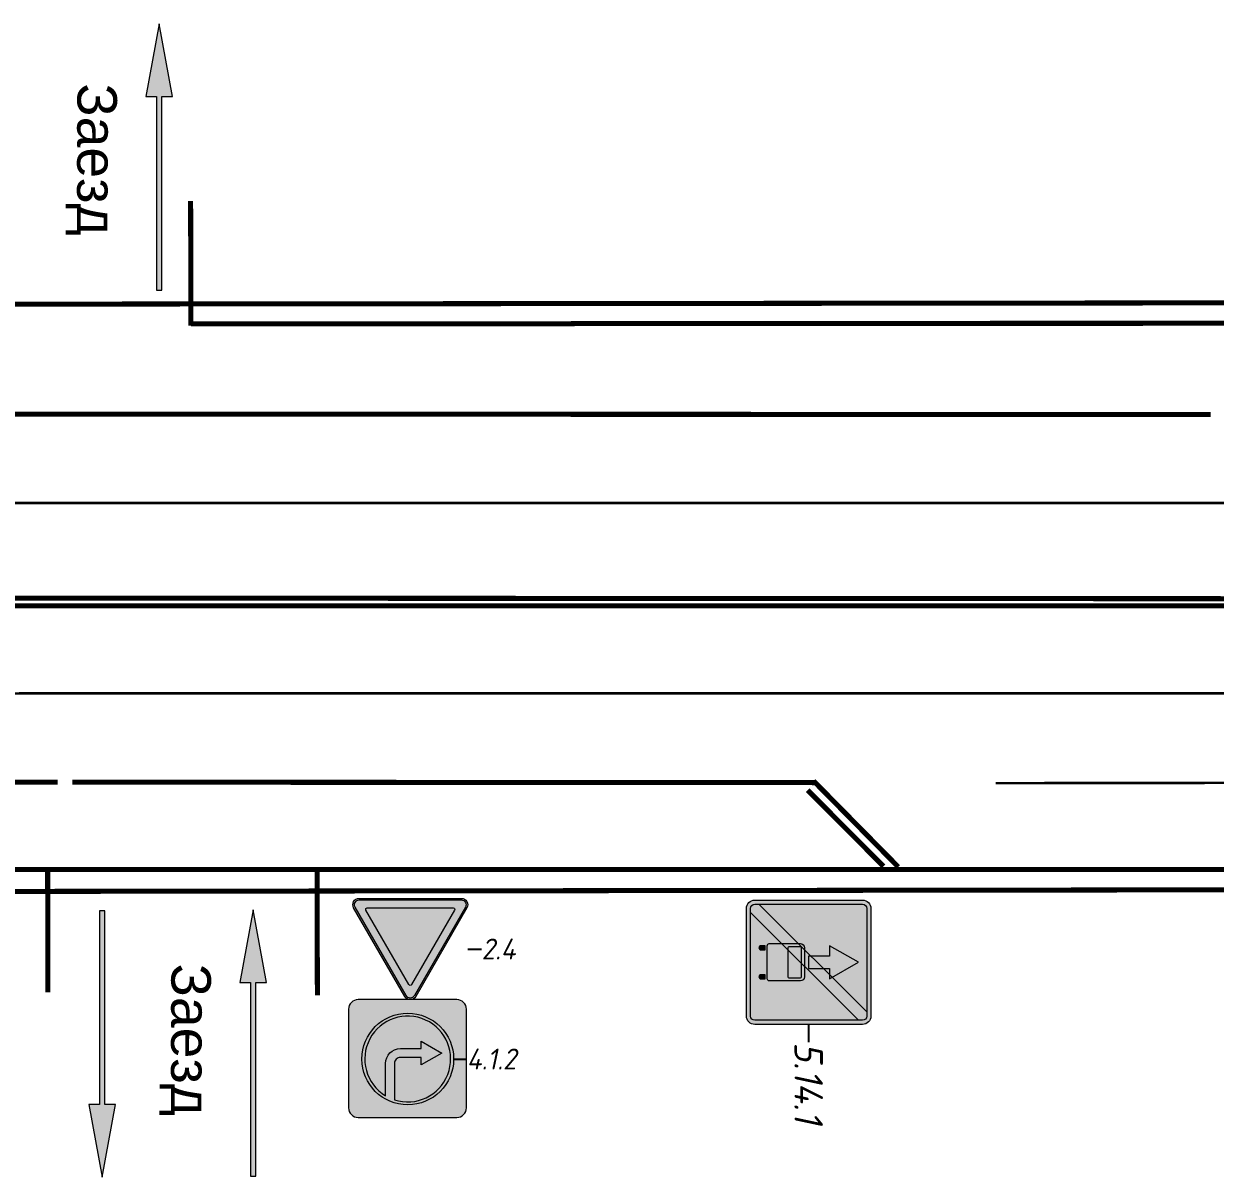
# Model space of a CAD drawing. Header units: millimetres. Extents: x 1734 to 2050, y 1482 to 1843.
# Drawn here: x 1897.47 to 1931, y 1487.3 to 1519.77 of the extents above; entities that cross this region are included whole.
import ezdxf
from ezdxf.enums import TextEntityAlignment as Align

# ---------------------------------------------------------------- set-up
doc = ezdxf.new("R2010")
doc.units = ezdxf.units.MM
for name, pattern in [('1.3', [17.848385, 5.910826, -0.0001, 11.937459]), ('1.5_1_3', [4, 0, -3, 1]), ('1.6_3_1', [4, 0, -1, 3]), ('JIS_02_0.7', [1.35, 0.75, -0.6])]:
    doc.linetypes.add(name, pattern=pattern)
for name, color, linetype, lineweight in [('- 01 знаки', 7, 'Continuous', 0), ('знаки', 7, 'Continuous', 0), ('Описание', 7, 'Continuous', 15), ('разметка', 251, 'Continuous', 15)]:
    doc.layers.add(name, color=color, linetype=linetype, lineweight=lineweight)
doc.layers.add('КПЧ', color=9, linetype='Continuous')
doc.layers.add('Разметки', color=7, linetype='Continuous')
doc.styles.add('SASH', font='simplex8.shx', dxfattribs={"width": 0.9, "oblique": 12})
doc.styles.get("Standard").update_dxf_attribs({"font": 'arial.ttf'})

# ---------------------------------------------------------------- blocks, each defined once
blk = doc.blocks.new('5.14.1')
at = {"layer": 'знаки', "true_color": 0xffffff}
h = blk.add_hatch(color=7, dxfattribs=at)
edge = h.paths.add_edge_path()
edge.add_arc((-1.516666666666666, 3.266666666666666), 0.2333333333333343, 89.99999999999648, 179.9999999999965, ccw=False)
edge.add_line((-1.516666666666652, 3.5), (1.516666666666538, 3.5))
edge.add_arc((1.516666666666561, 3.266666666666675), 0.2333333333333254, 1.3073986337985843e-12, 90.00000000000568, ccw=False)
edge.add_line((1.749999999999886, 3.26666666666668), (1.749999999999886, 0.2333333333333201))
edge.add_arc((1.516666666666561, 0.2333333333333255), 0.2333333333333254, 269.9999999999943, 359.9999999999987, ccw=False)
edge.add_line((1.516666666666538, 0), (-1.516666666666652, 0))
edge.add_arc((-1.516666666666675, 0.2333333333333255), 0.2333333333333255, 180.0000000000013, 270.0000000000056, ccw=False)
edge.add_line((-1.75, 0.2333333333333201), (-1.75, 3.26666666666668))
edge = h.paths.add_edge_path(flags=16)
edge.add_arc((-1.516666666666704, 3.266666666666619), 0.1166666666667355, 89.9999999999742, 179.9999999999699, ccw=False)
edge.add_line((-1.516666666666652, 3.383333333333354), (1.516666666666538, 3.383333333333354))
edge.add_arc((1.51666666666659, 3.266666666666619), 0.1166666666667355, 3.012701199622825e-11, 90.0000000000258, ccw=False)
edge.add_line((1.633333333333326, 3.26666666666668), (1.633333333333326, 0.2333333333333201))
edge.add_arc((1.516666666666604, 0.2333333333333956), 0.1166666666667213, 269.99999999996726, 359.9999999999629, ccw=False)
edge.add_line((1.516666666666538, 0.1166666666666742), (-1.516666666666652, 0.1166666666666742))
edge.add_arc((-1.516666666666718, 0.2333333333333956), 0.1166666666667213, 180.0000000000371, 270.00000000003274, ccw=False)
edge.add_line((-1.633333333333439, 0.2333333333333201), (-1.633333333333439, 3.26666666666668))
at = {"layer": 'знаки'}
h = blk.add_hatch(color=5, dxfattribs=at)
edge = h.paths.add_edge_path()
edge.add_arc((-1.516666666666704, 3.266666666666619), 0.1166666666667355, 89.9999999999742, 179.9999999999699, ccw=False)
edge.add_line((-1.516666666666652, 3.383333333333354), (1.516666666666538, 3.383333333333354))
edge.add_arc((1.51666666666659, 3.266666666666619), 0.1166666666667355, 3.012701199622825e-11, 90.0000000000258, ccw=False)
edge.add_line((1.633333333333326, 3.26666666666668), (1.633333333333326, 0.2333333333333201))
edge.add_arc((1.516666666666604, 0.2333333333333956), 0.1166666666667213, 269.99999999996726, 359.9999999999629, ccw=False)
edge.add_line((1.516666666666538, 0.1166666666666742), (-1.516666666666652, 0.1166666666666742))
edge.add_arc((-1.516666666666718, 0.2333333333333956), 0.1166666666667213, 180.0000000000371, 270.00000000003274, ccw=False)
edge.add_line((-1.633333333333439, 0.2333333333333201), (-1.633333333333439, 3.26666666666668))
h.paths.add_polyline_path([(0, 1.749999999999943), (0.1750000000000682, 1.749999999999943), (0.1750000000000682, 2.333333333333314), (0.4666666666665833, 2.333333333333314), (0, 3.150000000000006), (-0.466666666666697, 2.333333333333314), (-0.1750000000000682, 2.333333333333314), (-0.1750000000000682, 1.749999999999943)], flags=16)
edge = h.paths.add_edge_path(flags=16)
edge.add_arc((0.4666666666665579, 0.6416666666666485), 0.0583333333333057, 270.000000000025, 359.999999999975, ccw=False)
edge.add_line((0.4666666666665833, 0.5833333333333428), (-0.466666666666697, 0.5833333333333428))
edge.add_arc((-0.4666666666666716, 0.6416666666666485), 0.0583333333333057, 180.000000000025, 269.999999999975, ccw=False)
edge.add_line((-0.5249999999999773, 0.6416666666666231), (-0.5249999999999773, 1.516666666666595))
edge.add_arc((-0.4083333333333643, 1.516666666666656), 0.116666666666613, 90.0000000000258, 180.0000000000301, ccw=False)
edge.add_line((-0.4083333333334167, 1.633333333333269), (0.4083333333331893, 1.633333333333269))
edge.add_arc((0.4083333333331938, 1.516666666666599), 0.1166666666666698, -2.2168933355715126e-12, 90.00000000000222, ccw=False)
edge.add_line((0.5249999999998636, 1.516666666666595), (0.5249999999998636, 0.6416666666666231))
edge = h.paths.add_edge_path(flags=0)
edge.add_arc((0.4083333333331901, 1.516666666666539), 0.02916666666680989, 1.099199697908394e-10, 90.00000000000152)
edge.add_line((0.4083333333331893, 1.545833333333348), (-0.408333333333303, 1.545833333333235))
edge.add_arc((-0.4083333333332486, 1.516666666666597), 0.0291666666666377, 90.00000000010698, 179.9999999997815)
edge.add_line((-0.4374999999998863, 1.516666666666708), (-0.4375, 1.19583333333324))
edge.add_arc((-0.4083333333333049, 1.195833333333295), 0.0291666666666951, 180.0000000001077, 270.0000000000037)
edge.add_line((-0.408333333333303, 1.1666666666666), (0.408333333333303, 1.1666666666666))
edge.add_arc((0.4083333333333049, 1.195833333333295), 0.02916666666669498, 269.9999999999963, 359.9999999998922)
edge.add_line((0.4375, 1.19583333333324), (0.4375, 1.516666666666595))
edge = h.paths.add_edge_path(flags=16)
edge.add_line((-0.3500000000000227, 0.4083333333332746), (-0.3500000000000227, 0.5249999999998352))
edge.add_line((-0.3500000000000227, 0.5249999999998352), (-0.466666666666697, 0.5249999999998352))
edge.add_line((-0.466666666666697, 0.5249999999998352), (-0.466666666666697, 0.4083333333332746))
edge.add_arc((-0.4083333333333599, 0.4083333333332746), 0.05833333333333712, 180, 360)
edge = h.paths.add_edge_path(flags=16)
edge.add_line((0.4666666666665833, 0.4083333333332746), (0.4666666666665833, 0.5249999999998352))
edge.add_line((0.4666666666665833, 0.5249999999998352), (0.3499999999999091, 0.5249999999998352))
edge.add_line((0.3499999999999091, 0.5249999999998352), (0.3499999999999091, 0.4083333333332746))
edge.add_arc((0.4083333333332462, 0.4083333333332746), 0.05833333333333712, 180, 360)
blk.add_hatch(color=1, dxfattribs=at).paths.add_polyline_path([(1.633333333333439, 3.150000000000034), (1.633333333333439, 3.26666666666668, 0.4142135623730728), (1.516666666666652, 3.383333333333354), (1.399999999999977, 3.383333333333354), (-1.633333333333326, 0.3500000000000227), (-1.633333333333326, 0.2333333333333485, 0.4142135623730728), (-1.516666666666538, 0.1166666666666742), (-1.399999999999864, 0.1166666666666742)])
at = {"layer": 'знаки', "true_color": 0xffffff}
blk.add_hatch(color=7, dxfattribs=at).paths.add_polyline_path([(0, 1.749999999999943), (0.1750000000000682, 1.749999999999943), (0.1750000000000682, 2.333333333333314), (0.4666666666665833, 2.333333333333314), (0, 3.150000000000006), (-0.466666666666697, 2.333333333333314), (-0.1750000000000682, 2.333333333333314), (-0.1750000000000682, 1.749999999999943)])
h = blk.add_hatch(color=7, dxfattribs=at)
edge = h.paths.add_edge_path()
edge.add_arc((0.4666666666665579, 0.6416666666666485), 0.0583333333333057, 270.000000000025, 359.999999999975, ccw=False)
edge.add_line((0.4666666666665833, 0.5833333333333428), (-0.466666666666697, 0.5833333333333428))
edge.add_arc((-0.4666666666666716, 0.6416666666666485), 0.0583333333333057, 180.000000000025, 269.999999999975, ccw=False)
edge.add_line((-0.5249999999999773, 0.6416666666666231), (-0.5249999999999773, 1.516666666666595))
edge.add_arc((-0.4083333333333643, 1.516666666666656), 0.116666666666613, 90.0000000000258, 180.0000000000301, ccw=False)
edge.add_line((-0.4083333333334167, 1.633333333333269), (0.4083333333331893, 1.633333333333269))
edge.add_arc((0.4083333333331938, 1.516666666666599), 0.1166666666666698, -2.2168933355715126e-12, 90.00000000000222, ccw=False)
edge.add_line((0.5249999999998636, 1.516666666666595), (0.5249999999998636, 0.6416666666666231))
edge = h.paths.add_edge_path(flags=16)
edge.add_arc((0.4083333333331901, 1.516666666666539), 0.02916666666680989, 1.099199697908394e-10, 90.00000000000152)
edge.add_line((0.4083333333331893, 1.545833333333348), (-0.408333333333303, 1.545833333333235))
edge.add_arc((-0.4083333333332486, 1.516666666666597), 0.0291666666666377, 90.00000000010698, 179.9999999997815)
edge.add_line((-0.4374999999998863, 1.516666666666708), (-0.4375, 1.19583333333324))
edge.add_arc((-0.4083333333333049, 1.195833333333295), 0.0291666666666951, 180.0000000001077, 270.0000000000037)
edge.add_line((-0.408333333333303, 1.1666666666666), (0.408333333333303, 1.1666666666666))
edge.add_arc((0.4083333333333049, 1.195833333333295), 0.02916666666669498, 269.9999999999963, 359.9999999998922)
edge.add_line((0.4375, 1.19583333333324), (0.4375, 1.516666666666595))
h = blk.add_hatch(color=7, dxfattribs=at)
edge = h.paths.add_edge_path()
edge.add_line((-0.3500000000000227, 0.4083333333332746), (-0.3500000000000227, 0.5249999999998352))
edge.add_line((-0.3500000000000227, 0.5249999999998352), (-0.466666666666697, 0.5249999999998352))
edge.add_line((-0.466666666666697, 0.5249999999998352), (-0.466666666666697, 0.4083333333332746))
edge.add_arc((-0.4083333333333599, 0.4083333333332746), 0.05833333333333712, 180, 360)
h = blk.add_hatch(color=7, dxfattribs=at)
edge = h.paths.add_edge_path()
edge.add_line((0.4666666666665833, 0.4083333333332746), (0.4666666666665833, 0.5249999999998352))
edge.add_line((0.4666666666665833, 0.5249999999998352), (0.3499999999999091, 0.5249999999998352))
edge.add_line((0.3499999999999091, 0.5249999999998352), (0.3499999999999091, 0.4083333333332746))
edge.add_arc((0.4083333333332462, 0.4083333333332746), 0.05833333333333712, 180, 360)
at = {"layer": 'Defpoints'}
blk.add_lwpolyline([(1.749999999999886, 1.750000000000057), (2.249999999999886, 1.750000000000057)], dxfattribs=at)
at = {"layer": 'знаки'}
blk.add_lwpolyline([(-1.75, 3.26666666666668, -0.4142135623730951), (-1.516666666666652, 3.5), (1.516666666666538, 3.5, -0.4142135623731172), (1.749999999999886, 3.26666666666668), (1.749999999999886, 0.2333333333333201, -0.4142135623731172), (1.516666666666538, 0), (-1.516666666666652, 0, -0.4142135623731172), (-1.75, 0.2333333333333201), (-1.75, 3.26666666666668)], format="xyb", dxfattribs=at)
at = {"layer": 'знаки', "color": 7, "true_color": 0xffffff}
for points in [[(-1.633333333333439, 3.26666666666668, -0.4142135623730728), (-1.516666666666652, 3.383333333333354), (1.516666666666538, 3.383333333333354, -0.4142135623730728), (1.633333333333326, 3.26666666666668), (1.633333333333326, 0.2333333333333201, -0.4142135623730728), (1.516666666666538, 0.1166666666666742), (-1.516666666666652, 0.1166666666666742, -0.4142135623730728), (-1.633333333333439, 0.2333333333333201)], [(0.4375, 1.516666666666595, 0.41421356237254), (0.4083333333331893, 1.545833333333348), (-0.408333333333303, 1.545833333333235, 0.4142135623714301), (-0.4374999999998863, 1.516666666666708), (-0.4375, 1.19583333333324, 0.4142135623725623), (-0.408333333333303, 1.1666666666666), (0.408333333333303, 1.1666666666666, 0.4142135623725623), (0.4375, 1.19583333333324), (0.4375, 1.516666666666595)], [(-0.3500000000000227, 0.4083333333332746), (-0.3500000000000227, 0.5249999999998352), (-0.466666666666697, 0.5249999999998352), (-0.466666666666697, 0.4083333333332746, 0.9999999999999999)], [(0.4666666666665833, 0.4083333333332746), (0.4666666666665833, 0.5249999999998352), (0.3499999999999091, 0.5249999999998352), (0.3499999999999091, 0.4083333333332746, 0.9999999999999999)]]:
    blk.add_lwpolyline(points, format="xyb", close=True, dxfattribs=at)
at = {"layer": 'знаки', "color": 1}
for points in [[(-1.633333333333326, 0.3500000000000227), (1.400000000000091, 3.383333333333354)], [(-1.399999999999977, 0.1166666666666742), (1.633333333333439, 3.150000000000034)]]:
    blk.add_lwpolyline(points, dxfattribs=at)
at = {"layer": 'знаки', "color": 7, "true_color": 0xffffff}
blk.add_lwpolyline([(0, 1.749999999999943), (0.1750000000000682, 1.749999999999943), (0.1750000000000682, 2.333333333333314), (0.4666666666665833, 2.333333333333314), (0, 3.150000000000006), (-0.466666666666697, 2.333333333333314), (-0.1750000000000682, 2.333333333333314), (-0.1750000000000682, 1.749999999999943)], close=True, dxfattribs=at)
blk.add_lwpolyline([(0.5249999999998636, 0.6416666666666231, -0.4142135623728397), (0.4666666666665833, 0.5833333333333428), (-0.466666666666697, 0.5833333333333428, -0.4142135623728397), (-0.5249999999999773, 0.6416666666666231), (-0.5249999999999773, 1.516666666666595, -0.4142135623731172), (-0.4083333333334167, 1.633333333333269), (0.4083333333331893, 1.633333333333269, -0.4142135623731172), (0.5249999999998636, 1.516666666666595), (0.5249999999998636, 0.6416666666666231)], format="xyb", dxfattribs=at)
at = {"layer": 'знаки', "color": 0, "lineweight": 30, "style": 'SASH', "oblique": 12, "width": 0.9}
blk.add_text('5.14.1', height=0.8, dxfattribs=at).set_placement((2.249999999999886, 1.750000000000057), align=Align.MIDDLE_LEFT)
blk = doc.blocks.new('1-18-')
at = {"layer": 'разметка'}
blk.add_hatch(color=0, dxfattribs=at).paths.add_polyline_path([(-0.07499999999998863, 5.449999999999989), (-0.07499999999998863, 0), (0.07499999999998863, 0), (0.07499999999998863, 5.449999999999989), (0.375, 5.449999999999989), (0, 7.5), (-0.375, 5.449999999999989)])
at = {"layer": 'разметка', "color": 0, "lineweight": 0, "flags": 128}
blk.add_lwpolyline([(-0.07499999999998863, 5.449999999999989), (-0.07499999999998863, 0), (0.07499999999998863, 0), (0.07499999999998863, 5.449999999999989), (0.375, 5.449999999999989), (0, 7.5), (-0.375, 5.449999999999989)], close=True, dxfattribs=at)
blk = doc.blocks.new('z5t-2')
at = {"layer": 'знаки'}
h = blk.add_hatch(color=0, dxfattribs=at)
edge = h.paths.add_edge_path()
edge.add_line((-1.566666666423487, -1.4210854715202e-14), (1.566666666423482, -3.789561257364223e-14))
edge.add_arc((1.566666666423473, 0.3083333333303102), 0.3083333332854775, 270, 360)
edge.add_line((1.874999999708947, 0.3083333333303102), (1.874999999708947, 3.441666666633239))
edge.add_arc((1.566666666423473, 3.441666666633239), 0.3083333332854775, 0, 90)
edge.add_line((1.566666666423473, 3.749999999963592), (-1.566666666423496, 3.749999999963592))
edge.add_arc((-1.566666666423487, 3.441666666633239), 0.3083333332854775, 90, 180)
edge.add_line((-1.874999999708976, 3.441666666633239), (-1.874999999708976, 0.3083333333303342))
edge.add_arc((-1.566666666423487, 0.3083333333303386), 0.3083333332854775, 180, 270)
blk.add_lwpolyline([(-1.566666666423487, -1.4210854715202e-14), (1.566666666423473, -2.842170943040401e-14, 0.414213562373095), (1.874999999708947, 0.3083333333303102), (1.874999999708947, 3.441666666633239, 0.414213562373095), (1.566666666423473, 3.749999999963592), (-1.566666666423487, 3.749999999963592, 0.414213562373095), (-1.874999999708976, 3.441666666633239), (-1.874999999708976, 0.3083333333303386, 0.414213562373095)], format="xyb", close=True, dxfattribs=at)
blk = doc.blocks.new('*U16')
at = {"layer": 'знаки', "true_color": 0xffffff}
h = blk.add_hatch(color=7, dxfattribs=at)
edge = h.paths.add_edge_path(flags=16)
edge.add_line((-0.8467741935484128, 0.3489078141623736), (-0.8467741935484128, 1.580645161290249))
edge.add_arc((-0.2822580645161126, 1.580645161290262), 0.5645161290323002, 89.99999999999869, 180.0000000000013, ccw=False)
edge.add_line((-0.2822580645160997, 2.145161290322562), (0.5080645161290249, 2.145161290322562))
edge.add_line((0.5080645161290249, 2.145161290322562), (0.5080645161290249, 2.427419354838662))
edge.add_line((0.5080645161290249, 2.427419354838662), (1.29838709677415, 1.975806451612812))
edge.add_line((1.29838709677415, 1.975806451612812), (0.5080645161290249, 1.524193548387018))
edge.add_line((0.5080645161290249, 1.524193548387018), (0.5080645161290249, 1.806451612903174))
edge.add_line((0.5080645161290249, 1.806451612903174), (-0.2822580645160997, 1.806451612903174))
edge.add_arc((-0.2822580645161082, 1.580645161290258), 0.2258064516129168, 89.99999999999783, 180.0000000000021)
edge.add_line((-0.5080645161290249, 1.580645161290249), (-0.5080645161290249, 0.1937364312156546))
edge.add_arc((1.809663530139005e-14, 1.75000000000009), 1.637096774193604, 251.9199873755751, 598.8526100784904)
edge = h.paths.add_edge_path()
edge.add_arc((0, 1.75), 1.75, 0, 360)
at = {"layer": 'знаки'}
h = blk.add_hatch(color=5, dxfattribs=at)
edge = h.paths.add_edge_path()
edge.add_line((-0.8467741935484128, 0.3489078141623736), (-0.8467741935484128, 1.580645161290249))
edge.add_arc((-0.2822580645161126, 1.580645161290262), 0.5645161290323002, 89.99999999999869, 180.0000000000013, ccw=False)
edge.add_line((-0.2822580645160997, 2.145161290322562), (0.5080645161290249, 2.145161290322562))
edge.add_line((0.5080645161290249, 2.145161290322562), (0.5080645161290249, 2.427419354838662))
edge.add_line((0.5080645161290249, 2.427419354838662), (1.29838709677415, 1.975806451612812))
edge.add_line((1.29838709677415, 1.975806451612812), (0.5080645161290249, 1.524193548387018))
edge.add_line((0.5080645161290249, 1.524193548387018), (0.5080645161290249, 1.806451612903174))
edge.add_line((0.5080645161290249, 1.806451612903174), (-0.2822580645160997, 1.806451612903174))
edge.add_arc((-0.2822580645161082, 1.580645161290258), 0.2258064516129168, 89.99999999999783, 180.0000000000021)
edge.add_line((-0.5080645161290249, 1.580645161290249), (-0.5080645161290249, 0.1937364312156546))
edge.add_arc((1.809663530139005e-14, 1.75000000000009), 1.637096774193604, 251.9199873755751, 598.8526100784904)
at = {"layer": 'Defpoints'}
blk.add_lwpolyline([(1.75, 1.749999999999886), (2.25, 1.749999999999886)], dxfattribs=at)
at = {"layer": 'знаки', "color": 7, "true_color": 0xffffff}
blk.add_lwpolyline([(-0.8467741935484128, 0.3489078141623736), (-0.8467741935484128, 1.580645161290249, -0.4142135623731084), (-0.2822580645160997, 2.145161290322562), (0.5080645161290249, 2.145161290322562), (0.5080645161290249, 2.427419354838662), (1.29838709677415, 1.975806451612812), (0.5080645161290249, 1.524193548387018), (0.5080645161290249, 1.806451612903174), (-0.2822580645160997, 1.806451612903174, 0.4142135623731172), (-0.5080645161290249, 1.580645161290249), (-0.5080645161290249, 0.1937364312156546, 17.51956065564659)], format="xyb", close=True, dxfattribs=at)
at = {"layer": 'знаки'}
blk.add_circle((0, 1.75), 1.75, dxfattribs=at)
at = {"layer": 'знаки', "color": 0, "lineweight": 30, "style": 'SASH', "oblique": 12, "width": 0.9}
blk.add_text('4.1.2', height=0.8, dxfattribs=at).set_placement((2.25, 1.749999999999886), align=Align.MIDDLE_LEFT)
blk = doc.blocks.new('tr')
at = {"layer": 'знаки', "true_color": 0xffffff}
h = blk.add_hatch(color=7, dxfattribs=at)
edge = h.paths.add_edge_path()
edge.add_arc((0, 3.621229744349193), 0.24, 29.99999999999783, 150.0000000000022)
edge.add_line((-0.2078460969082698, 3.741229744349198), (-2.159999999999854, 0.3600000000005821))
edge.add_arc((-1.952153903091926, 0.2399999999999523), 0.2399999999999387, 149.9999999999866, 269.9999999999933)
edge.add_line((-1.952153903092039, 0), (1.952153903091812, 0))
edge.add_arc((1.952153903091926, 0.2400000000000091), 0.2399999999999716, 269.9999999999931, 389.9999999999998)
edge.add_line((2.160000000000196, 0.3599999999999), (0.2078460969082696, 3.741229744349142))
edge = h.paths.add_edge_path(flags=16)
edge.add_arc((-2.273736754432321e-13, 3.621229744349193), 0.1800000000000062, 30.00000000000125, 149.9999999999988)
edge.add_line((-0.1558845726813161, 3.711229744349225), (-2.108038475772787, 0.3300000000005521))
edge.add_arc((-1.952153903091585, 0.2400000000002365), 0.1800000000001635, 149.9999999999088, 269.9999999998931)
edge.add_line((-1.952153903092039, 0.06000000000005912), (1.952153903091812, 0.05999999999994543))
edge.add_arc((1.952153903092039, 0.2399999999999523), 0.1800000000000091, 269.9999999999864, 390.0000000000301)
edge.add_line((2.108038475773128, 0.3300000000000409), (0.1558845726810885, 3.711229744349225))
at = {"layer": 'знаки'}
h = blk.add_hatch(color=1, dxfattribs=at)
edge = h.paths.add_edge_path()
edge.add_arc((-2.273736754432321e-13, 3.621229744349193), 0.1800000000000062, 30.00000000000125, 149.9999999999988)
edge.add_line((-0.1558845726813161, 3.711229744349225), (-2.108038475772787, 0.3300000000005521))
edge.add_arc((-1.952153903091585, 0.2400000000002365), 0.1800000000001635, 149.9999999999088, 269.9999999998931)
edge.add_line((-1.952153903092039, 0.06000000000005912), (1.952153903091812, 0.05999999999994543))
edge.add_arc((1.952153903092039, 0.2399999999999523), 0.1800000000000091, 269.9999999999864, 390.0000000000301)
edge.add_line((2.108038475773128, 0.3300000000000409), (0.1558845726810885, 3.711229744349225))
edge = h.paths.add_edge_path(flags=16)
edge.add_line((-0.05196152422718114, 3.291229744349152), (-1.692346281956588, 0.4499999999999318))
edge.add_arc((-1.640384757729407, 0.4199999999999591), 0.05999999999998847, 150.0000000000085, 270.0000000000064)
edge.add_line((-1.640384757729407, 0.3599999999999), (1.640384757729521, 0.3599999999999))
edge.add_arc((1.640384757729521, 0.4199999999999591), 0.05999999999998751, 269.9999999999919, 389.9999999999932)
edge.add_line((1.692346281956588, 0.4499999999999318), (0.05196152422706746, 3.291229744349152))
edge.add_arc((0, 3.26122974434918), 0.06000000000000022, 29.9999999999982, 150.0000000000018)
at = {"layer": 'знаки', "true_color": 0xffffff}
h = blk.add_hatch(color=7, dxfattribs=at)
edge = h.paths.add_edge_path()
edge.add_line((-0.05196152422718114, 3.291229744349152), (-1.692346281956588, 0.4499999999999318))
edge.add_arc((-1.640384757729407, 0.4199999999999591), 0.05999999999998847, 150.0000000000085, 270.0000000000064)
edge.add_line((-1.640384757729407, 0.3599999999999), (1.640384757729521, 0.3599999999999))
edge.add_arc((1.640384757729521, 0.4199999999999591), 0.05999999999998751, 269.9999999999919, 389.9999999999932)
edge.add_line((1.692346281956588, 0.4499999999999318), (0.05196152422706746, 3.291229744349152))
edge.add_arc((0, 3.26122974434918), 0.06000000000000022, 29.9999999999982, 150.0000000000018)
at = {"layer": 'Defpoints'}
blk.add_lwpolyline([(2.192115777974209, 1.930614872174544), (2.718782444640738, 1.930614872174544)], dxfattribs=at)
at = {"layer": 'знаки'}
blk.add_lwpolyline([(0.2078460969082698, 3.741229744349198, 0.5773502691896512), (-0.2078460969082698, 3.741229744349198), (-2.159999999999854, 0.3600000000005821), (-2.160000000000082, 0.3599999999999, 0.5773502691896649), (-1.952153903092039, 0), (1.952153903091926, 0, 0.5773502691896649), (2.160000000000196, 0.3599999999999), (0.2078460969082698, 3.741229744349198)], format="xyb", dxfattribs=at)
at = {"layer": 'знаки', "color": 7, "true_color": 0xffffff}
blk.add_lwpolyline([(0.1558845726810887, 3.711229744349225, 0.5773502691896113), (-0.1558845726813161, 3.711229744349225), (-2.108038475772787, 0.3300000000005525, 0.5773502691895339), (-1.952153903092039, 0.06000000000005912), (1.952153903091926, 0.05999999999994543, 0.5773502691898801), (2.108038475773128, 0.3300000000000409)], format="xyb", close=True, dxfattribs=at)
at = {"layer": 'знаки', "color": 1}
blk.add_lwpolyline([(-0.05196152422718114, 3.291229744349152), (-1.692346281956475, 0.4499999999999318, 0.5773502691896129), (-1.640384757729407, 0.3599999999999), (1.640384757729521, 0.3599999999999, 0.5773502691896317), (1.692346281956588, 0.4499999999999318), (0.05196152422706746, 3.291229744349152, 0.5773502691896462)], format="xyb", close=True, dxfattribs=at)
blk = doc.blocks.new('*U15')
at = {"layer": 'знаки', "xscale": -1, "rotation": 180}
blk.add_blockref('tr', (0, 3.861229744349316), dxfattribs=at)
at = {"layer": 'знаки', "color": 0, "lineweight": 30, "style": 'SASH', "oblique": 12, "width": 0.9}
blk.add_text('2.4', height=0.8, dxfattribs=at).set_placement((2.718782444640851, 1.930614872174772), align=Align.MIDDLE_LEFT)

msp = doc.modelspace()

# ---------------------------------------------------------------- linework, layer by layer
at = {"layer": 'КПЧ', "color": 5, "lineweight": 30, "const_width": 0.1424777130480112}
for points in [[(1964.375122479207, 1511.946063198201), (1832.796848501161, 1511.809317528646)], [(1963.193136033458, 1495.427675607475), (1831.638437967447, 1495.254983805003)]]:
    msp.add_lwpolyline(points, dxfattribs=at)
at = {"layer": 'КПЧ', "color": 7, "lineweight": 30, "const_width": 0.1424777130480112}
msp.add_lwpolyline([(1964.348840614235, 1511.350710896521), (1912.868487490701, 1511.33040168177)], dxfattribs=at)
at = {"layer": 'Разметки', "color": 7, "linetype": '1.3', "lineweight": 0, "const_width": 0.1424777130480112, "flags": 128}
for points in [[(1902.168929682606, 1511.268338534409), (1902.160980093704, 1514.779436621503)], [(1912.970888689917, 1511.324264497284), (1902.168814668878, 1511.319136693162)], [(1963.302561292658, 1503.374781409567), (1832.259107471173, 1503.392857230582)], [(1963.299130835869, 1503.567614973656), (1832.262427695566, 1503.629572776348)]]:
    msp.add_lwpolyline(points, dxfattribs=at)
at = {"layer": 'Разметки', "color": 2, "linetype": '1.5_1_3', "lineweight": 0, "const_width": 0.1424777130480112, "flags": 128}
for points in [[(1905.937002651039, 1508.778587321995), (1896.816775913825, 1508.779637603258)], [(1907.949518222864, 1498.413386255308), (1898.82929148565, 1498.414436536572)]]:
    msp.add_lwpolyline(points, dxfattribs=at)
at = {"layer": 'Разметки', "color": 2, "linetype": '1.3', "lineweight": 0, "const_width": 0.1424777130480112, "flags": 128}
for points in [[(1930.864703319239, 1508.768549518779), (1903.247732155103, 1508.777781794641)], [(1898.41945521461, 1498.413708156241), (1834.545467538806, 1498.443399726593)], [(1919.710885012715, 1498.403810919373), (1904.975392102973, 1498.410832774208)], [(1919.694969260263, 1498.450683860066), (1922.075581287507, 1496.031775495462)]]:
    msp.add_lwpolyline(points, dxfattribs=at)
at = {"layer": 'Разметки', "linetype": '1.6_3_1', "lineweight": 0, "const_width": 0.0712388565240056, "flags": 128}
for points in [[(1964.369402625432, 1506.284924978087), (1832.821448843231, 1506.265350431778)], [(1950.366319429035, 1500.924086426058), (1829.827790985099, 1500.904511879748)], [(1950.795471343103, 1498.421044000385), (1924.817383322799, 1498.389147974606)]]:
    msp.add_lwpolyline(points, dxfattribs=at)
at = {"layer": 'Разметки', "color": 2, "linetype": 'JIS_02_0.7', "lineweight": 0, "const_width": 0.1424777130480112, "flags": 128}
msp.add_lwpolyline([(1919.527202287944, 1498.192880176567), (1921.662002062609, 1496.046533491254)], dxfattribs=at)
at = {"layer": 'Разметки', "linetype": '1.3', "lineweight": 0, "const_width": 0.1424777130480112, "flags": 128}
for points in [[(1898.145208774567, 1492.49795046171), (1898.137259185665, 1496.009048548804)], [(1905.728809359734, 1492.413509828567), (1905.720859770832, 1495.924607915661)]]:
    msp.add_lwpolyline(points, dxfattribs=at)
at = {"layer": 'Разметки', "color": 7, "linetype": '1.3', "lineweight": 0, "true_color": 0xffffff, "const_width": 0.1424777130480112, "flags": 128}
msp.add_lwpolyline([(1963.736000158184, 1495.954996843192), (1831.487592616173, 1495.956644032503)], dxfattribs=at)

# ---------------------------------------------------------------- block references
at = {"layer": '- 01 знаки', "color": 2, "xscale": 0.8851946867651997, "yscale": 0.8851946867651997, "zscale": 0.8851946867651997}
msp.add_blockref('z5t-2', (1908.264635127218, 1488.976008005797), dxfattribs=at)
at = {"layer": 'знаки', "xscale": 0.7376622389709998, "yscale": 0.7376622389709998, "zscale": 0.7376622389709998}
for name, p in [('*U15', (1908.342822896281, 1492.295488081134)), ('*U16', (1908.271593338352, 1489.33120039201))]:
    msp.add_blockref(name, p, dxfattribs=at)
at = {"layer": 'знаки', "rotation": 270}
msp.add_blockref('5.14.1', (1917.805081941868, 1493.346366177116), dxfattribs=at)
at = {"layer": 'разметка', "color": 7}
for p in [(1901.277535340065, 1512.269036000504), (1903.921688941908, 1487.324789785844)]:
    msp.add_blockref('1-18-', p, dxfattribs=at)
at = {"layer": 'разметка', "color": 7, "rotation": 180}
msp.add_blockref('1-18-', (1899.672954267652, 1494.795051936376), dxfattribs=at)

# ---------------------------------------------------------------- texts
at = {"layer": 'Описание', "color": 7}
for p in [(1898.976061002581, 1518.094987561749, 637.4942052945747), (1901.620214604424, 1493.310022385081, 637.4942052945747)]:
    msp.add_text('Заезд', height=1.113301418916995, rotation=269.8221533245813, dxfattribs=at).set_placement(p)

doc.saveas('drawing.dxf')
